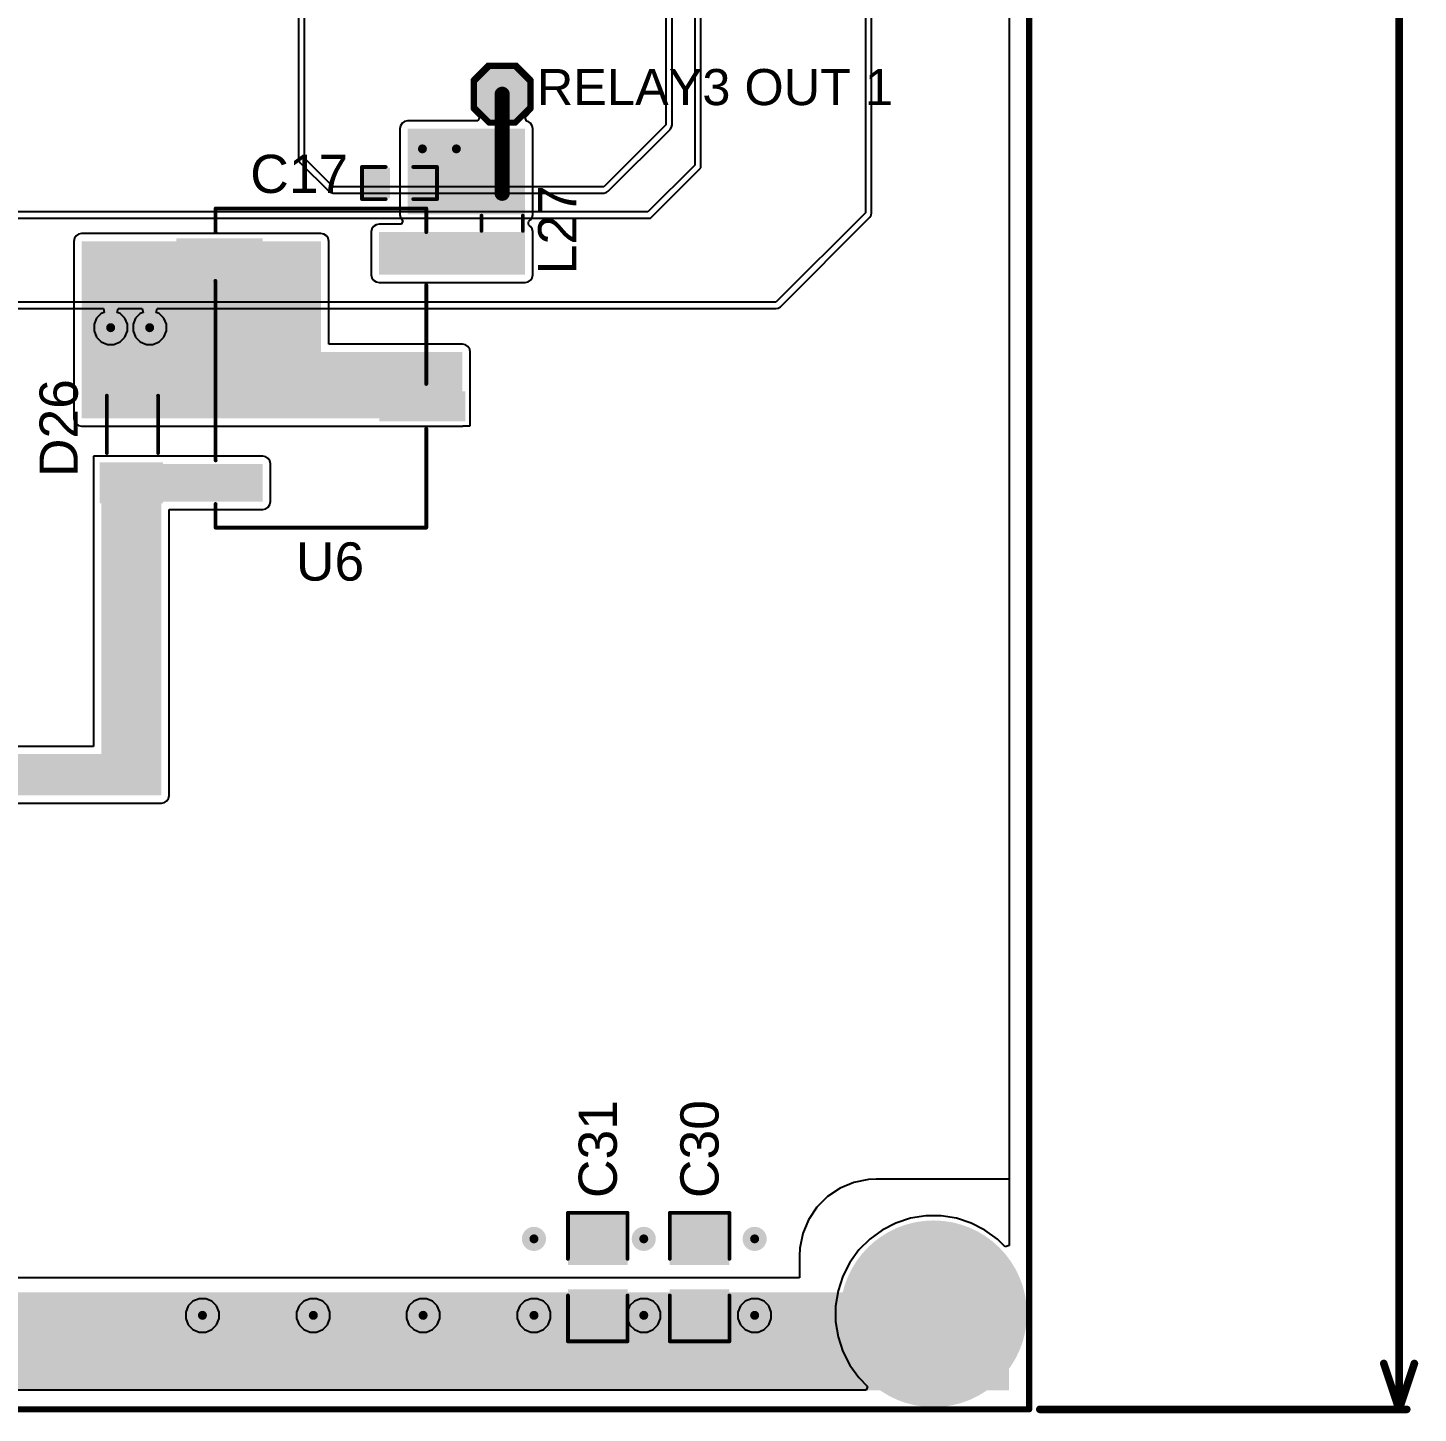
# Model space of a CAD drawing. Header units: millimetres. Extents: x 0 to 6.84, y 0 to 5.18.
# Drawn here: x 4.99 to 6.808, y -0.005 to 1.807 of the extents above; entities that cross this region are included whole.
import ezdxf

# ---------------------------------------------------------------- set-up
doc = ezdxf.new("R2010")
doc.units = ezdxf.units.MM
doc.header["$MEASUREMENT"] = 0
for name, color, linetype in [('BottomLayer', 5, 'Continuous'), ('BottomSolder', 6, 'Continuous'), ('Mechanical2', 216, 'Continuous'), ('MultiLayer', 9, 'Continuous'), ('PadHoleLayer', 156, 'Continuous'), ('TopLayer', 1, 'Continuous'), ('TopOverlay', 2, 'Continuous'), ('TopPaste', 8, 'Continuous'), ('TopSolder', 216, 'Continuous'), ('ViaHoleLayer', 16, 'Continuous')]:
    doc.layers.add(name, color=color, linetype=linetype)
doc.styles.add('Arial', font='', dxfattribs={"height": 0.2})
doc.styles.get('Arial').set_extended_font_data('Arial')

# ---------------------------------------------------------------- blocks, each defined once
blk = doc.blocks.new('G6L_1FDC12_7')
at = {"layer": 'TopLayer'}
for points in [[(0.0803, 0.1343), (0.0803, 0.1657), (0.185, 0.1657), (0.185, 0.1343)], [(-0.185, 0.0343), (-0.185, 0.0657), (-0.0803, 0.0657), (-0.0803, 0.0343)], [(-0.185, -0.1657), (-0.185, -0.1343), (-0.0803, -0.1343), (-0.0803, -0.1657)], [(0.0803, -0.1657), (0.0803, -0.1343), (0.185, -0.1343), (0.185, -0.1657)]]:
    blk.add_hatch(color=1, dxfattribs=at).paths.add_polyline_path(points)
at = {"layer": 'TopPaste'}
for points in [[(0.0803, 0.1343), (0.0803, 0.1657), (0.185, 0.1657), (0.185, 0.1343)], [(-0.185, 0.0343), (-0.185, 0.0657), (-0.0803, 0.0657), (-0.0803, 0.0343)], [(-0.185, -0.1657), (-0.185, -0.1343), (-0.0803, -0.1343), (-0.0803, -0.1657)], [(0.0803, -0.1657), (0.0803, -0.1343), (0.185, -0.1343), (0.185, -0.1657)]]:
    blk.add_hatch(color=8, dxfattribs=at).paths.add_polyline_path(points)
at = {"layer": 'TopSolder'}
for points in [[(0.0763, 0.1303), (0.0763, 0.1697), (0.189, 0.1697), (0.189, 0.1303)], [(-0.189, 0.0303), (-0.189, 0.0697), (-0.0763, 0.0697), (-0.0763, 0.0303)], [(-0.189, -0.1697), (-0.189, -0.1303), (-0.0763, -0.1303), (-0.0763, -0.1697)], [(0.0763, -0.1697), (0.0763, -0.1303), (0.189, -0.1303), (0.189, -0.1697)]]:
    blk.add_hatch(color=216, dxfattribs=at).paths.add_polyline_path(points)
at = {"layer": 'TopOverlay', "const_width": 0.005}
for points in [[(-0.1378, 0.2087), (-0.1378, 0.0792)], [(0.1378, 0.2087), (-0.1378, 0.2087)], [(0.1378, 0.2087), (0.1378, 0.1778)], [(0.138, -0.114), (0.1378, 0.1208)], [(-0.1378, 0.0208), (-0.1378, -0.1087)], [(-0.1378, -0.1778), (-0.1378, -0.2087)], [(0.1378, -0.1778), (0.1378, -0.2087)], [(0.1378, -0.2087), (-0.1378, -0.2087)]]:
    blk.add_lwpolyline(points, dxfattribs=at)
at = {"layer": 'TopOverlay', "const_width": 0.0025}
for points in [[(-0.139, 0.2087, 1), (-0.1365, 0.2087, 1)], [(-0.139, 0.2087, 1), (-0.1365, 0.2087, 1)], [(0.1365, 0.2087, 1), (0.139, 0.2087, 1)], [(0.1365, 0.2087, 1), (0.139, 0.2087, 1)], [(0.1365, 0.1778, 1), (0.139, 0.1778, 1)], [(0.1365, 0.1208, 1), (0.139, 0.1208, 1)], [(-0.139, 0.0792, 1), (-0.1365, 0.0792, 1)], [(-0.139, 0.0208, 1), (-0.1365, 0.0208, 1)], [(-0.139, -0.1087, 1), (-0.1365, -0.1087, 1)], [(0.1368, -0.114, 1), (0.1393, -0.114, 1)], [(-0.139, -0.1778, 1), (-0.1365, -0.1778, 1)], [(0.1365, -0.1778, 1), (0.139, -0.1778, 1)], [(-0.139, -0.2087, 1), (-0.1365, -0.2087, 1)], [(-0.139, -0.2087, 1), (-0.1365, -0.2087, 1)], [(0.1365, -0.2087, 1), (0.139, -0.2087, 1)], [(0.1365, -0.2087, 1), (0.139, -0.2087, 1)]]:
    blk.add_lwpolyline(points, format="xyb", close=True, dxfattribs=at)
blk = doc.blocks.new('T__________26')
at = {"layer": 'TopLayer'}
blk.add_hatch(color=1, dxfattribs=at).paths.add_polyline_path([(0.015, 0.03), (-0.015, 0.03), (-0.03, 0.015), (-0.03, -0.015), (-0.015, -0.03), (0.015, -0.03), (0.03, -0.015), (0.03, 0.015)])
at = {"layer": 'TopPaste'}
blk.add_hatch(color=8, dxfattribs=at).paths.add_polyline_path([(0.015, 0.03), (-0.015, 0.03), (-0.03, 0.015), (-0.03, -0.015), (-0.015, -0.03), (0.015, -0.03), (0.03, -0.015), (0.03, 0.015)])
at = {"layer": 'TopSolder'}
blk.add_hatch(color=216, dxfattribs=at).paths.add_polyline_path([(0.017, 0.034), (-0.017, 0.034), (-0.034, 0.017), (-0.034, -0.017), (-0.017, -0.034), (0.017, -0.034), (0.034, -0.017), (0.034, 0.017)])
at = {"layer": 'TopOverlay', "const_width": 0.00787}
for points in [[(-0.037, 0.017), (-0.017, 0.037)], [(-0.017, 0.037), (0.017, 0.037)], [(0.017, 0.037), (0.037, 0.017)], [(-0.037, -0.017), (-0.037, 0.017)], [(0.037, -0.017), (0.037, 0.017)], [(-0.037, -0.017), (-0.017, -0.037)], [(0.017, -0.037), (0.037, -0.017)], [(-0.017, -0.037), (0.017, -0.037)]]:
    blk.add_lwpolyline(points, dxfattribs=at)
at = {"layer": 'TopOverlay', "const_width": 0.00394}
for points in [[(-0.019, 0.037, 1), (-0.015, 0.037, 1)], [(-0.019, 0.037, 1), (-0.015, 0.037, 1)], [(0.015, 0.037, 1), (0.019, 0.037, 1)], [(0.015, 0.037, 1), (0.019, 0.037, 1)], [(-0.039, 0.017, 1), (-0.035, 0.017, 1)], [(-0.039, 0.017, 1), (-0.035, 0.017, 1)], [(0.035, 0.017, 1), (0.039, 0.017, 1)], [(0.035, 0.017, 1), (0.039, 0.017, 1)], [(-0.039, -0.017, 1), (-0.035, -0.017, 1)], [(-0.039, -0.017, 1), (-0.035, -0.017, 1)], [(0.035, -0.017, 1), (0.039, -0.017, 1)], [(0.035, -0.017, 1), (0.039, -0.017, 1)], [(-0.019, -0.037, 1), (-0.015, -0.037, 1)], [(-0.019, -0.037, 1), (-0.015, -0.037, 1)], [(0.015, -0.037, 1), (0.019, -0.037, 1)], [(0.015, -0.037, 1), (0.019, -0.037, 1)]]:
    blk.add_lwpolyline(points, format="xyb", close=True, dxfattribs=at)
blk = doc.blocks.new('I___0805_57')
at = {"layer": 'TopLayer'}
for points in [[(-0.063, 0.026), (-0.0157, 0.026), (-0.0157, -0.026), (-0.063, -0.026)], [(0.0157, 0.026), (0.063, 0.026), (0.063, -0.026), (0.0157, -0.026)]]:
    blk.add_hatch(color=1, dxfattribs=at).paths.add_polyline_path(points)
at = {"layer": 'TopPaste'}
for points in [[(-0.063, 0.026), (-0.0157, 0.026), (-0.0157, -0.026), (-0.063, -0.026)], [(0.0157, 0.026), (0.063, 0.026), (0.063, -0.026), (0.0157, -0.026)]]:
    blk.add_hatch(color=8, dxfattribs=at).paths.add_polyline_path(points)
at = {"layer": 'TopSolder'}
for points in [[(-0.067, 0.03), (-0.0117, 0.03), (-0.0117, -0.03), (-0.067, -0.03)], [(0.0117, 0.03), (0.067, 0.03), (0.067, -0.03), (0.0117, -0.03)]]:
    blk.add_hatch(color=216, dxfattribs=at).paths.add_polyline_path(points)
at = {"layer": 'TopOverlay', "const_width": 0.005}
for points in [[(-0.01, 0.027), (0.01, 0.027)], [(-0.01, -0.027), (0.01, -0.027)]]:
    blk.add_lwpolyline(points, dxfattribs=at)
at = {"layer": 'TopOverlay', "const_width": 0.0025}
for points in [[(-0.0112, 0.027, 1), (-0.0088, 0.027, 1)], [(0.0088, 0.027, 1), (0.0112, 0.027, 1)], [(-0.0112, -0.027, 1), (-0.0088, -0.027, 1)], [(0.0088, -0.027, 1), (0.0112, -0.027, 1)]]:
    blk.add_lwpolyline(points, format="xyb", close=True, dxfattribs=at)
blk = doc.blocks.new('SOD_80_M___MELF_70')
at = {"layer": 'TopLayer'}
for points in [[(-0.0492, -0.0394), (-0.0984, -0.0394), (-0.0984, 0.0394), (-0.0492, 0.0394)], [(0.0984, -0.0394), (0.0492, -0.0394), (0.0492, 0.0394), (0.0984, 0.0394)]]:
    blk.add_hatch(color=1, dxfattribs=at).paths.add_polyline_path(points)
at = {"layer": 'TopOverlay'}
for points in [[(-0.1, 0.0411), (-0.048, 0.0411), (-0.048, 0.0541), (-0.1, 0.0541)], [(-0.047, -0.0279), (-0.028, -0.0279), (-0.028, 0.0311), (-0.047, 0.0311)], [(-0.1, -0.0539), (-0.048, -0.0539), (-0.048, -0.0409), (-0.1, -0.0409)]]:
    blk.add_hatch(color=2, dxfattribs=at).paths.add_polyline_path(points)
at = {"layer": 'TopPaste'}
for points in [[(-0.0492, -0.0394), (-0.0984, -0.0394), (-0.0984, 0.0394), (-0.0492, 0.0394)], [(0.0984, -0.0394), (0.0492, -0.0394), (0.0492, 0.0394), (0.0984, 0.0394)]]:
    blk.add_hatch(color=8, dxfattribs=at).paths.add_polyline_path(points)
at = {"layer": 'TopSolder'}
for points in [[(-0.047, -0.0415), (-0.1006, -0.0415), (-0.1006, 0.0415), (-0.047, 0.0415)], [(0.1006, -0.0415), (0.047, -0.0415), (0.047, 0.0415), (0.1006, 0.0415)]]:
    blk.add_hatch(color=216, dxfattribs=at).paths.add_polyline_path(points)
at = {"layer": 'TopOverlay', "const_width": 0.005}
for points in [[(0.035, 0.035), (-0.04, 0.035)], [(0.035, -0.032), (-0.04, -0.032)]]:
    blk.add_lwpolyline(points, dxfattribs=at)
at = {"layer": 'TopOverlay', "const_width": 0.0025}
for points in [[(-0.0413, 0.035, 1), (-0.0387, 0.035, 1)], [(0.0338, 0.035, 1), (0.0362, 0.035, 1)], [(-0.0413, -0.032, 1), (-0.0387, -0.032, 1)], [(0.0338, -0.032, 1), (0.0362, -0.032, 1)]]:
    blk.add_lwpolyline(points, format="xyb", close=True, dxfattribs=at)
blk = doc.blocks.new('C___1206_82')
at = {"layer": 'TopLayer'}
for points in [[(-0.08, 0.035), (-0.02, 0.035), (-0.02, -0.035), (-0.08, -0.035)], [(0.02, 0.035), (0.08, 0.035), (0.08, -0.035), (0.02, -0.035)]]:
    blk.add_hatch(color=1, dxfattribs=at).paths.add_polyline_path(points)
at = {"layer": 'TopPaste'}
for points in [[(-0.08, 0.035), (-0.02, 0.035), (-0.02, -0.035), (-0.08, -0.035)], [(0.02, 0.035), (0.08, 0.035), (0.08, -0.035), (0.02, -0.035)]]:
    blk.add_hatch(color=8, dxfattribs=at).paths.add_polyline_path(points)
at = {"layer": 'TopSolder'}
for points in [[(-0.084, 0.039), (-0.016, 0.039), (-0.016, -0.039), (-0.084, -0.039)], [(0.016, 0.039), (0.084, 0.039), (0.084, -0.039), (0.016, -0.039)]]:
    blk.add_hatch(color=216, dxfattribs=at).paths.add_polyline_path(points)
at = {"layer": 'TopOverlay', "const_width": 0.005}
for points in [[(-0.084, 0.039), (-0.084, -0.039)], [(-0.084, 0.039), (-0.024, 0.039)], [(0.024, 0.039), (0.084, 0.039)], [(0.084, 0.039), (0.084, -0.039)], [(-0.084, -0.039), (-0.024, -0.039)], [(0.024, -0.039), (0.084, -0.039)]]:
    blk.add_lwpolyline(points, dxfattribs=at)
at = {"layer": 'TopOverlay', "const_width": 0.0025}
for points in [[(-0.08525, 0.039, 1), (-0.08275, 0.039, 1)], [(-0.08525, 0.039, 1), (-0.08275, 0.039, 1)], [(-0.02525, 0.039, 1), (-0.02275, 0.039, 1)], [(0.02275, 0.039, 1), (0.02525, 0.039, 1)], [(0.08275, 0.039, 1), (0.08525, 0.039, 1)], [(0.08275, 0.039, 1), (0.08525, 0.039, 1)], [(-0.08525, -0.039, 1), (-0.08275, -0.039, 1)], [(-0.08525, -0.039, 1), (-0.08275, -0.039, 1)], [(-0.02525, -0.039, 1), (-0.02275, -0.039, 1)], [(0.02275, -0.039, 1), (0.02525, -0.039, 1)], [(0.08275, -0.039, 1), (0.08525, -0.039, 1)], [(0.08275, -0.039, 1), (0.08525, -0.039, 1)]]:
    blk.add_lwpolyline(points, format="xyb", close=True, dxfattribs=at)
blk = doc.blocks.new('C___1206_83')
at = {"layer": 'TopLayer'}
for points in [[(-0.08, 0.035), (-0.02, 0.035), (-0.02, -0.035), (-0.08, -0.035)], [(0.02, 0.035), (0.08, 0.035), (0.08, -0.035), (0.02, -0.035)]]:
    blk.add_hatch(color=1, dxfattribs=at).paths.add_polyline_path(points)
at = {"layer": 'TopPaste'}
for points in [[(-0.08, 0.035), (-0.02, 0.035), (-0.02, -0.035), (-0.08, -0.035)], [(0.02, 0.035), (0.08, 0.035), (0.08, -0.035), (0.02, -0.035)]]:
    blk.add_hatch(color=8, dxfattribs=at).paths.add_polyline_path(points)
at = {"layer": 'TopSolder'}
for points in [[(-0.084, 0.039), (-0.016, 0.039), (-0.016, -0.039), (-0.084, -0.039)], [(0.016, 0.039), (0.084, 0.039), (0.084, -0.039), (0.016, -0.039)]]:
    blk.add_hatch(color=216, dxfattribs=at).paths.add_polyline_path(points)
at = {"layer": 'TopOverlay', "const_width": 0.005}
for points in [[(-0.084, 0.039), (-0.084, -0.039)], [(-0.084, 0.039), (-0.024, 0.039)], [(0.024, 0.039), (0.084, 0.039)], [(0.084, 0.039), (0.084, -0.039)], [(-0.084, -0.039), (-0.024, -0.039)], [(0.024, -0.039), (0.084, -0.039)]]:
    blk.add_lwpolyline(points, dxfattribs=at)
at = {"layer": 'TopOverlay', "const_width": 0.0025}
for points in [[(-0.08525, 0.039, 1), (-0.08275, 0.039, 1)], [(-0.08525, 0.039, 1), (-0.08275, 0.039, 1)], [(-0.02525, 0.039, 1), (-0.02275, 0.039, 1)], [(0.02275, 0.039, 1), (0.02525, 0.039, 1)], [(0.08275, 0.039, 1), (0.08525, 0.039, 1)], [(0.08275, 0.039, 1), (0.08525, 0.039, 1)], [(-0.08525, -0.039, 1), (-0.08275, -0.039, 1)], [(-0.08525, -0.039, 1), (-0.08275, -0.039, 1)], [(-0.02525, -0.039, 1), (-0.02275, -0.039, 1)], [(0.02275, -0.039, 1), (0.02525, -0.039, 1)], [(0.08275, -0.039, 1), (0.08525, -0.039, 1)], [(0.08275, -0.039, 1), (0.08525, -0.039, 1)]]:
    blk.add_lwpolyline(points, format="xyb", close=True, dxfattribs=at)
blk = doc.blocks.new('C___0603_94')
at = {"layer": 'TopLayer'}
for points in [[(-0.015, 0.0175), (-0.015, -0.0175), (-0.045, -0.0175), (-0.045, 0.0175)], [(0.045, 0.0175), (0.045, -0.0175), (0.015, -0.0175), (0.015, 0.0175)]]:
    blk.add_hatch(color=1, dxfattribs=at).paths.add_polyline_path(points)
at = {"layer": 'TopPaste'}
for points in [[(-0.015, 0.0175), (-0.015, -0.0175), (-0.045, -0.0175), (-0.045, 0.0175)], [(0.045, 0.0175), (0.045, -0.0175), (0.015, -0.0175), (0.015, 0.0175)]]:
    blk.add_hatch(color=8, dxfattribs=at).paths.add_polyline_path(points)
at = {"layer": 'TopSolder'}
for points in [[(-0.0126, 0.0199), (-0.0126, -0.0199), (-0.0474, -0.0199), (-0.0474, 0.0199)], [(0.0474, 0.0199), (0.0474, -0.0199), (0.0126, -0.0199), (0.0126, 0.0199)]]:
    blk.add_hatch(color=216, dxfattribs=at).paths.add_polyline_path(points)
at = {"layer": 'TopOverlay', "const_width": 0.005}
for points in [[(-0.049, 0.021), (-0.049, -0.021)], [(-0.018, 0.021), (-0.049, 0.021)], [(0.049, 0.021), (0.018, 0.021)], [(0.049, 0.021), (0.049, -0.021)], [(-0.018, -0.021), (-0.049, -0.021)], [(0.049, -0.021), (0.018, -0.021)]]:
    blk.add_lwpolyline(points, dxfattribs=at)
at = {"layer": 'TopOverlay', "const_width": 0.0025}
for points in [[(-0.0503, 0.021, 1), (-0.0478, 0.021, 1)], [(-0.0503, 0.021, 1), (-0.0478, 0.021, 1)], [(-0.0192, 0.021, 1), (-0.0168, 0.021, 1)], [(0.0168, 0.021, 1), (0.0192, 0.021, 1)], [(0.0478, 0.021, 1), (0.0503, 0.021, 1)], [(0.0478, 0.021, 1), (0.0503, 0.021, 1)], [(-0.0503, -0.021, 1), (-0.0478, -0.021, 1)], [(-0.0503, -0.021, 1), (-0.0478, -0.021, 1)], [(-0.0192, -0.021, 1), (-0.0168, -0.021, 1)], [(0.0168, -0.021, 1), (0.0192, -0.021, 1)], [(0.0478, -0.021, 1), (0.0503, -0.021, 1)], [(0.0478, -0.021, 1), (0.0503, -0.021, 1)]]:
    blk.add_lwpolyline(points, format="xyb", close=True, dxfattribs=at)

msp = doc.modelspace()

# ---------------------------------------------------------------- hatches: boundary and pattern name
at = {"layer": 'BottomLayer'}
h = msp.add_hatch(color=5, dxfattribs=at)
edge = h.paths.add_edge_path()
edge.add_arc((5.5057, 1.6487), 0.0118, 0, 360)
h = msp.add_hatch(color=5, dxfattribs=at)
edge = h.paths.add_edge_path()
edge.add_arc((5.5501, 1.6487), 0.0118, 0, 360)
h = msp.add_hatch(color=5, dxfattribs=at)
edge = h.paths.add_edge_path()
edge.add_arc((5.098, 1.4148), 0.0118, 0, 360)
h = msp.add_hatch(color=5, dxfattribs=at)
edge = h.paths.add_edge_path()
edge.add_arc((5.149, 1.4148), 0.0118, 0, 360)
h = msp.add_hatch(color=5, dxfattribs=at)
edge = h.paths.add_edge_path()
edge.add_arc((6.1742, 0.125), 0.1181, 0, 360)
h = msp.add_hatch(color=5, dxfattribs=at)
edge = h.paths.add_edge_path()
edge.add_arc((5.6516, 0.223), 0.0118, 0, 360)
h = msp.add_hatch(color=5, dxfattribs=at)
edge = h.paths.add_edge_path()
edge.add_arc((5.7952, 0.223), 0.0118, 0, 360)
h = msp.add_hatch(color=5, dxfattribs=at)
edge = h.paths.add_edge_path()
edge.add_arc((5.9402, 0.223), 0.0118, 0, 360)
h = msp.add_hatch(color=5, dxfattribs=at)
edge = h.paths.add_edge_path()
edge.add_arc((5.218, 0.123), 0.0118, 0, 360)
h = msp.add_hatch(color=5, dxfattribs=at)
edge = h.paths.add_edge_path()
edge.add_arc((5.363, 0.123), 0.0118, 0, 360)
h = msp.add_hatch(color=5, dxfattribs=at)
edge = h.paths.add_edge_path()
edge.add_arc((5.5066, 0.123), 0.0118, 0, 360)
h = msp.add_hatch(color=5, dxfattribs=at)
edge = h.paths.add_edge_path()
edge.add_arc((5.6516, 0.123), 0.0118, 0, 360)
h = msp.add_hatch(color=5, dxfattribs=at)
edge = h.paths.add_edge_path()
edge.add_arc((5.7952, 0.123), 0.0118, 0, 360)
h = msp.add_hatch(color=5, dxfattribs=at)
edge = h.paths.add_edge_path()
edge.add_arc((5.9402, 0.123), 0.0118, 0, 360)
at = {"layer": 'BottomSolder'}
h = msp.add_hatch(color=6, dxfattribs=at)
edge = h.paths.add_edge_path()
edge.add_arc((5.5057, 1.6487), 0.0158, 0, 360)
h = msp.add_hatch(color=6, dxfattribs=at)
edge = h.paths.add_edge_path()
edge.add_arc((5.5501, 1.6487), 0.0158, 0, 360)
h = msp.add_hatch(color=6, dxfattribs=at)
edge = h.paths.add_edge_path()
edge.add_arc((5.098, 1.4148), 0.0158, 0, 360)
h = msp.add_hatch(color=6, dxfattribs=at)
edge = h.paths.add_edge_path()
edge.add_arc((5.149, 1.4148), 0.0158, 0, 360)
h = msp.add_hatch(color=6, dxfattribs=at)
edge = h.paths.add_edge_path()
edge.add_arc((5.6516, 0.223), 0.0158, 0, 360)
h = msp.add_hatch(color=6, dxfattribs=at)
edge = h.paths.add_edge_path()
edge.add_arc((5.7952, 0.223), 0.0158, 0, 360)
h = msp.add_hatch(color=6, dxfattribs=at)
edge = h.paths.add_edge_path()
edge.add_arc((5.9402, 0.223), 0.0158, 0, 360)
h = msp.add_hatch(color=6, dxfattribs=at)
edge = h.paths.add_edge_path()
edge.add_arc((6.1742, 0.125), 0.1221, 0, 360)
h = msp.add_hatch(color=6, dxfattribs=at)
edge = h.paths.add_edge_path()
edge.add_arc((5.218, 0.123), 0.0158, 0, 360)
h = msp.add_hatch(color=6, dxfattribs=at)
edge = h.paths.add_edge_path()
edge.add_arc((5.363, 0.123), 0.0158, 0, 360)
h = msp.add_hatch(color=6, dxfattribs=at)
edge = h.paths.add_edge_path()
edge.add_arc((5.5066, 0.123), 0.0158, 0, 360)
h = msp.add_hatch(color=6, dxfattribs=at)
edge = h.paths.add_edge_path()
edge.add_arc((5.6516, 0.123), 0.0158, 0, 360)
h = msp.add_hatch(color=6, dxfattribs=at)
edge = h.paths.add_edge_path()
edge.add_arc((5.7952, 0.123), 0.0158, 0, 360)
h = msp.add_hatch(color=6, dxfattribs=at)
edge = h.paths.add_edge_path()
edge.add_arc((5.9402, 0.123), 0.0158, 0, 360)
at = {"layer": 'MultiLayer'}
h = msp.add_hatch(color=9, dxfattribs=at)
edge = h.paths.add_edge_path()
edge.add_arc((6.1742, 0.125), 0.1181, 0, 360)
at = {"layer": 'PadHoleLayer'}
h = msp.add_hatch(color=156, dxfattribs=at)
edge = h.paths.add_edge_path()
edge.add_arc((6.1742, 0.125), 0.0787, 0, 360)
at = {"layer": 'TopLayer'}
for points in [[(5.4863, 1.563), (5.64, 1.563), (5.64, 1.675), (5.4863, 1.675)], [(5.06, 1.3324), (5.373, 1.3324), (5.373, 1.5277), (5.06, 1.5277)], [(5.1864, 1.5277), (5.06, 1.5277), (5.06, 1.3324), (5.1864, 1.3324)], [(5.2927, 1.2963), (5.373, 1.2963), (5.373, 1.5277), (5.2927, 1.5277)], [(5.449, 1.484), (5.64, 1.484), (5.64, 1.54), (5.449, 1.54)], [(5.06, 1.2963), (5.558, 1.2963), (5.558, 1.383), (5.06, 1.383)], [(5.0856, 1.1874), (5.2969, 1.1874), (5.2969, 1.2366), (5.0856, 1.2366)], [(5.0856, 0.803), (5.1644, 0.803), (5.1644, 1.2366), (5.0856, 1.2366)], [(1.906, 0.803), (5.1644, 0.803), (5.1644, 0.857), (1.906, 0.857)], [(0.037, 0.025), (6.273, 0.025), (6.273, 0.153), (0.037, 0.153)]]:
    msp.add_hatch(color=1, dxfattribs=at).paths.add_polyline_path(points)
h = msp.add_hatch(color=1, dxfattribs=at)
edge = h.paths.add_edge_path()
edge.add_arc((5.5057, 1.6487), 0.0118, 0, 360)
h = msp.add_hatch(color=1, dxfattribs=at)
edge = h.paths.add_edge_path()
edge.add_arc((5.5501, 1.6487), 0.0118, 0, 360)
h = msp.add_hatch(color=1, dxfattribs=at)
edge = h.paths.add_edge_path()
edge.add_arc((5.098, 1.4148), 0.0118, 0, 360)
h = msp.add_hatch(color=1, dxfattribs=at)
edge = h.paths.add_edge_path()
edge.add_arc((5.149, 1.4148), 0.0118, 0, 360)
h = msp.add_hatch(color=1, dxfattribs=at)
edge = h.paths.add_edge_path()
edge.add_arc((6.1742, 0.125), 0.1181, 0, 360)
h = msp.add_hatch(color=1, dxfattribs=at)
edge = h.paths.add_edge_path()
edge.add_arc((5.6516, 0.223), 0.0118, 0, 360)
h = msp.add_hatch(color=1, dxfattribs=at)
edge = h.paths.add_edge_path()
edge.add_arc((5.7952, 0.223), 0.0118, 0, 360)
h = msp.add_hatch(color=1, dxfattribs=at)
edge = h.paths.add_edge_path()
edge.add_arc((5.9402, 0.223), 0.0118, 0, 360)
h = msp.add_hatch(color=1, dxfattribs=at)
edge = h.paths.add_edge_path()
edge.add_arc((5.218, 0.123), 0.0118, 0, 360)
h = msp.add_hatch(color=1, dxfattribs=at)
edge = h.paths.add_edge_path()
edge.add_arc((5.363, 0.123), 0.0118, 0, 360)
h = msp.add_hatch(color=1, dxfattribs=at)
edge = h.paths.add_edge_path()
edge.add_arc((5.5066, 0.123), 0.0118, 0, 360)
h = msp.add_hatch(color=1, dxfattribs=at)
edge = h.paths.add_edge_path()
edge.add_arc((5.6516, 0.123), 0.0118, 0, 360)
h = msp.add_hatch(color=1, dxfattribs=at)
edge = h.paths.add_edge_path()
edge.add_arc((5.7952, 0.123), 0.0118, 0, 360)
h = msp.add_hatch(color=1, dxfattribs=at)
edge = h.paths.add_edge_path()
edge.add_arc((5.9402, 0.123), 0.0118, 0, 360)
at = {"layer": 'TopSolder'}
h = msp.add_hatch(color=216, dxfattribs=at)
edge = h.paths.add_edge_path()
edge.add_arc((5.5057, 1.6487), 0.0158, 0, 360)
h = msp.add_hatch(color=216, dxfattribs=at)
edge = h.paths.add_edge_path()
edge.add_arc((5.5501, 1.6487), 0.0158, 0, 360)
h = msp.add_hatch(color=216, dxfattribs=at)
edge = h.paths.add_edge_path()
edge.add_arc((5.098, 1.4148), 0.0158, 0, 360)
h = msp.add_hatch(color=216, dxfattribs=at)
edge = h.paths.add_edge_path()
edge.add_arc((5.149, 1.4148), 0.0158, 0, 360)
h = msp.add_hatch(color=216, dxfattribs=at)
edge = h.paths.add_edge_path()
edge.add_arc((5.6516, 0.223), 0.0158, 0, 360)
h = msp.add_hatch(color=216, dxfattribs=at)
edge = h.paths.add_edge_path()
edge.add_arc((5.7952, 0.223), 0.0158, 0, 360)
h = msp.add_hatch(color=216, dxfattribs=at)
edge = h.paths.add_edge_path()
edge.add_arc((5.9402, 0.223), 0.0158, 0, 360)
h = msp.add_hatch(color=216, dxfattribs=at)
edge = h.paths.add_edge_path()
edge.add_arc((6.1742, 0.125), 0.1221, 0, 360)
h = msp.add_hatch(color=216, dxfattribs=at)
edge = h.paths.add_edge_path()
edge.add_arc((5.218, 0.123), 0.0158, 0, 360)
h = msp.add_hatch(color=216, dxfattribs=at)
edge = h.paths.add_edge_path()
edge.add_arc((5.363, 0.123), 0.0158, 0, 360)
h = msp.add_hatch(color=216, dxfattribs=at)
edge = h.paths.add_edge_path()
edge.add_arc((5.5066, 0.123), 0.0158, 0, 360)
h = msp.add_hatch(color=216, dxfattribs=at)
edge = h.paths.add_edge_path()
edge.add_arc((5.6516, 0.123), 0.0158, 0, 360)
h = msp.add_hatch(color=216, dxfattribs=at)
edge = h.paths.add_edge_path()
edge.add_arc((5.7952, 0.123), 0.0158, 0, 360)
h = msp.add_hatch(color=216, dxfattribs=at)
edge = h.paths.add_edge_path()
edge.add_arc((5.9402, 0.123), 0.0158, 0, 360)
at = {"layer": 'ViaHoleLayer'}
h = msp.add_hatch(color=16, dxfattribs=at)
edge = h.paths.add_edge_path()
edge.add_arc((5.5057, 1.6487), 0.00591, 0, 360)
h = msp.add_hatch(color=16, dxfattribs=at)
edge = h.paths.add_edge_path()
edge.add_arc((5.5501, 1.6487), 0.00591, 0, 360)
h = msp.add_hatch(color=16, dxfattribs=at)
edge = h.paths.add_edge_path()
edge.add_arc((5.098, 1.4148), 0.00591, 0, 360)
h = msp.add_hatch(color=16, dxfattribs=at)
edge = h.paths.add_edge_path()
edge.add_arc((5.149, 1.4148), 0.00591, 0, 360)
h = msp.add_hatch(color=16, dxfattribs=at)
edge = h.paths.add_edge_path()
edge.add_arc((5.6516, 0.223), 0.00591, 0, 360)
h = msp.add_hatch(color=16, dxfattribs=at)
edge = h.paths.add_edge_path()
edge.add_arc((5.7952, 0.223), 0.00591, 0, 360)
h = msp.add_hatch(color=16, dxfattribs=at)
edge = h.paths.add_edge_path()
edge.add_arc((5.9402, 0.223), 0.00591, 0, 360)
h = msp.add_hatch(color=16, dxfattribs=at)
edge = h.paths.add_edge_path()
edge.add_arc((5.218, 0.123), 0.00591, 0, 360)
h = msp.add_hatch(color=16, dxfattribs=at)
edge = h.paths.add_edge_path()
edge.add_arc((5.363, 0.123), 0.00591, 0, 360)
h = msp.add_hatch(color=16, dxfattribs=at)
edge = h.paths.add_edge_path()
edge.add_arc((5.5066, 0.123), 0.00591, 0, 360)
h = msp.add_hatch(color=16, dxfattribs=at)
edge = h.paths.add_edge_path()
edge.add_arc((5.6516, 0.123), 0.00591, 0, 360)
h = msp.add_hatch(color=16, dxfattribs=at)
edge = h.paths.add_edge_path()
edge.add_arc((5.7952, 0.123), 0.00591, 0, 360)
h = msp.add_hatch(color=16, dxfattribs=at)
edge = h.paths.add_edge_path()
edge.add_arc((5.9402, 0.123), 0.00591, 0, 360)

# ---------------------------------------------------------------- linework, layer by layer
at = {"layer": 'BottomLayer'}
for p, q in [((6.273, 4.447), (6.273, 0.2145)), ((6.085, 4.347), (6.085, 1.565)), ((6.0932, 1.565), (6.0932, 4.347)), ((5.3435, 4.171), (5.3435, 1.6364)), ((5.3516, 1.6364), (5.3516, 4.1744)), ((5.8618, 4.1356), (5.8618, 1.6274)), ((5.87, 1.624), (5.87, 4.139)), ((5.824, 4.1055), (5.824, 1.68)), ((5.8322, 1.68), (5.8322, 4.1055)), ((5.824, 1.68), (5.743, 1.599)), ((5.7488, 1.5932), (5.8298, 1.6742)), ((5.8298, 1.6742), (5.8315, 1.6769)), ((5.8315, 1.6769), (5.8322, 1.68)), ((5.8322, 1.68), (5.8322, 1.68)), ((5.3435, 1.6364), (5.3441, 1.6332)), ((5.3441, 1.6332), (5.3459, 1.6306)), ((5.3459, 1.6306), (5.3459, 1.6306)), ((5.3459, 1.6306), (5.3832, 1.5932)), ((5.389, 1.599), (5.3516, 1.6364)), ((5.8618, 1.6274), (5.8006, 1.5662)), ((5.804, 1.558), (5.87, 1.624)), ((5.3832, 1.5932), (5.3859, 1.5915)), ((5.3859, 1.5915), (5.389, 1.5908)), ((5.743, 1.599), (5.389, 1.599)), ((5.389, 1.5908), (5.389, 1.5908)), ((5.389, 1.5908), (5.743, 1.5908)), ((5.743, 1.5908), (5.7461, 1.5915)), ((5.743, 1.5908), (5.743, 1.5908)), ((5.7461, 1.5915), (5.7488, 1.5932)), ((5.646, 1.5662), (3.3784, 1.5662)), ((5.8006, 1.5662), (5.646, 1.5662)), ((6.085, 1.565), (5.968, 1.448)), ((6.0925, 1.5619), (6.0932, 1.565)), ((6.0932, 1.565), (6.0932, 1.565)), ((3.375, 1.558), (5.646, 1.558)), ((5.646, 1.558), (5.804, 1.558)), ((5.9738, 1.4422), (6.0908, 1.5592)), ((6.0908, 1.5592), (6.0925, 1.5619)), ((5.772, 1.448), (3.204, 1.448)), ((4.4641, 1.4398), (5.0884, 1.4398)), ((5.0884, 1.4398), (5.0893, 1.4348)), ((5.1067, 1.4348), (5.1076, 1.4398)), ((5.1076, 1.4398), (5.1394, 1.4398)), ((5.1394, 1.4398), (5.1403, 1.4348)), ((5.1577, 1.4348), (5.1586, 1.4398)), ((5.1586, 1.4398), (5.772, 1.4398)), ((5.968, 1.448), (5.772, 1.448)), ((5.772, 1.4398), (5.968, 1.4398)), ((5.968, 1.4398), (5.9711, 1.4405)), ((5.968, 1.4398), (5.968, 1.4398)), ((5.9711, 1.4405), (5.9738, 1.4422)), ((5.9738, 1.4422), (5.9738, 1.4422)), ((5.0795, 1.4272), (5.0762, 1.4192)), ((5.0762, 1.4192), (5.0762, 1.4105)), ((5.0856, 1.4333), (5.0795, 1.4272)), ((5.0893, 1.4348), (5.0856, 1.4333)), ((5.1104, 1.4333), (5.1067, 1.4348)), ((5.1165, 1.4272), (5.1104, 1.4333)), ((5.1198, 1.4192), (5.1165, 1.4272)), ((5.1198, 1.4105), (5.1198, 1.4192)), ((5.1305, 1.4272), (5.1272, 1.4192)), ((5.1272, 1.4192), (5.1272, 1.4105)), ((5.1366, 1.4333), (5.1305, 1.4272)), ((5.1403, 1.4348), (5.1366, 1.4333)), ((5.1614, 1.4333), (5.1577, 1.4348)), ((5.1675, 1.4272), (5.1614, 1.4333)), ((5.1708, 1.4192), (5.1675, 1.4272)), ((5.1708, 1.4105), (5.1708, 1.4192)), ((5.0762, 1.4105), (5.0795, 1.4025)), ((5.0795, 1.4025), (5.0856, 1.3963)), ((5.1104, 1.3963), (5.1165, 1.4025)), ((5.1165, 1.4025), (5.1198, 1.4105)), ((5.1272, 1.4105), (5.1305, 1.4025)), ((5.1305, 1.4025), (5.1366, 1.3963)), ((5.1614, 1.3963), (5.1675, 1.4025)), ((5.1675, 1.4025), (5.1708, 1.4105)), ((5.0856, 1.3963), (5.0937, 1.393)), ((5.0937, 1.393), (5.1023, 1.393)), ((5.1023, 1.393), (5.1104, 1.3963)), ((5.1366, 1.3963), (5.1447, 1.393)), ((5.1447, 1.393), (5.1533, 1.393)), ((5.1533, 1.393), (5.1614, 1.3963)), ((6.125, 0.2437), (6.1071, 0.2346)), ((6.1442, 0.25), (6.125, 0.2437)), ((6.1641, 0.2531), (6.1442, 0.25)), ((6.1843, 0.2531), (6.1641, 0.2531)), ((6.2042, 0.25), (6.1843, 0.2531)), ((6.2234, 0.2437), (6.2042, 0.25)), ((6.2414, 0.2346), (6.2234, 0.2437)), ((6.0908, 0.2227), (6.0765, 0.2085)), ((6.1071, 0.2346), (6.0908, 0.2227)), ((6.2577, 0.2227), (6.2414, 0.2346)), ((6.268, 0.2124), (6.2577, 0.2227)), ((6.0765, 0.2085), (6.0646, 0.1921)), ((6.273, 0.2145), (6.268, 0.2124)), ((6.0646, 0.1921), (6.0555, 0.1742)), ((6.0555, 0.1742), (6.0493, 0.155)), ((6.0493, 0.155), (6.0461, 0.1351)), ((5.1995, 0.1354), (5.1962, 0.1273)), ((5.1962, 0.1273), (5.1962, 0.1187)), ((5.2056, 0.1415), (5.1995, 0.1354)), ((5.2137, 0.1448), (5.2056, 0.1415)), ((5.2223, 0.1448), (5.2137, 0.1448)), ((5.2304, 0.1415), (5.2223, 0.1448)), ((5.2365, 0.1354), (5.2304, 0.1415)), ((5.2398, 0.1273), (5.2365, 0.1354)), ((5.2398, 0.1187), (5.2398, 0.1273)), ((5.3445, 0.1354), (5.3412, 0.1273)), ((5.3412, 0.1273), (5.3412, 0.1187)), ((5.3506, 0.1415), (5.3445, 0.1354)), ((5.3587, 0.1448), (5.3506, 0.1415)), ((5.3673, 0.1448), (5.3587, 0.1448)), ((5.3754, 0.1415), (5.3673, 0.1448)), ((5.3815, 0.1354), (5.3754, 0.1415)), ((5.3848, 0.1273), (5.3815, 0.1354)), ((5.3848, 0.1187), (5.3848, 0.1273)), ((5.4881, 0.1354), (5.4848, 0.1273)), ((5.4848, 0.1273), (5.4848, 0.1187)), ((5.4943, 0.1415), (5.4881, 0.1354)), ((5.5023, 0.1448), (5.4943, 0.1415)), ((5.5109, 0.1448), (5.5023, 0.1448)), ((5.519, 0.1415), (5.5109, 0.1448)), ((5.5251, 0.1354), (5.519, 0.1415)), ((5.5284, 0.1273), (5.5251, 0.1354)), ((5.5284, 0.1187), (5.5284, 0.1273)), ((5.6331, 0.1354), (5.6298, 0.1273)), ((5.6298, 0.1273), (5.6298, 0.1187)), ((5.6393, 0.1415), (5.6331, 0.1354)), ((5.6473, 0.1448), (5.6393, 0.1415)), ((5.6559, 0.1448), (5.6473, 0.1448)), ((5.664, 0.1415), (5.6559, 0.1448)), ((5.6701, 0.1354), (5.664, 0.1415)), ((5.6734, 0.1273), (5.6701, 0.1354)), ((5.6734, 0.1187), (5.6734, 0.1273)), ((5.7767, 0.1354), (5.7734, 0.1273)), ((5.7734, 0.1273), (5.7734, 0.1187)), ((5.7829, 0.1415), (5.7767, 0.1354)), ((5.7909, 0.1448), (5.7829, 0.1415)), ((5.7996, 0.1448), (5.7909, 0.1448)), ((5.8076, 0.1415), (5.7996, 0.1448)), ((5.8137, 0.1354), (5.8076, 0.1415)), ((5.817, 0.1273), (5.8137, 0.1354)), ((5.817, 0.1187), (5.817, 0.1273)), ((5.9217, 0.1354), (5.9184, 0.1273)), ((5.9184, 0.1273), (5.9184, 0.1187)), ((5.9279, 0.1415), (5.9217, 0.1354)), ((5.9359, 0.1448), (5.9279, 0.1415)), ((5.9446, 0.1448), (5.9359, 0.1448)), ((5.9526, 0.1415), (5.9446, 0.1448)), ((5.9587, 0.1354), (5.9526, 0.1415)), ((5.962, 0.1273), (5.9587, 0.1354)), ((5.962, 0.1187), (5.962, 0.1273)), ((6.0461, 0.1351), (6.0461, 0.1149)), ((5.1962, 0.1187), (5.1995, 0.1106)), ((5.1995, 0.1106), (5.2056, 0.1045)), ((5.2304, 0.1045), (5.2365, 0.1106)), ((5.2365, 0.1106), (5.2398, 0.1187)), ((5.3412, 0.1187), (5.3445, 0.1106)), ((5.3445, 0.1106), (5.3506, 0.1045)), ((5.3754, 0.1045), (5.3815, 0.1106)), ((5.3815, 0.1106), (5.3848, 0.1187)), ((5.4848, 0.1187), (5.4881, 0.1106)), ((5.4881, 0.1106), (5.4943, 0.1045)), ((5.519, 0.1045), (5.5251, 0.1106)), ((5.5251, 0.1106), (5.5284, 0.1187)), ((5.6298, 0.1187), (5.6331, 0.1106)), ((5.6331, 0.1106), (5.6393, 0.1045)), ((5.664, 0.1045), (5.6701, 0.1106)), ((5.6701, 0.1106), (5.6734, 0.1187)), ((5.7734, 0.1187), (5.7767, 0.1106)), ((5.7767, 0.1106), (5.7829, 0.1045)), ((5.8076, 0.1045), (5.8137, 0.1106)), ((5.8137, 0.1106), (5.817, 0.1187)), ((5.9184, 0.1187), (5.9217, 0.1106)), ((5.9217, 0.1106), (5.9279, 0.1045)), ((5.9526, 0.1045), (5.9587, 0.1106)), ((5.9587, 0.1106), (5.962, 0.1187)), ((6.0461, 0.1149), (6.0493, 0.095)), ((5.2056, 0.1045), (5.2137, 0.1012)), ((5.2137, 0.1012), (5.2223, 0.1012)), ((5.2223, 0.1012), (5.2304, 0.1045)), ((5.3506, 0.1045), (5.3587, 0.1012)), ((5.3587, 0.1012), (5.3673, 0.1012)), ((5.3673, 0.1012), (5.3754, 0.1045)), ((5.4943, 0.1045), (5.5023, 0.1012)), ((5.5023, 0.1012), (5.5109, 0.1012)), ((5.5109, 0.1012), (5.519, 0.1045)), ((5.6393, 0.1045), (5.6473, 0.1012)), ((5.6473, 0.1012), (5.6559, 0.1012)), ((5.6559, 0.1012), (5.664, 0.1045)), ((5.7829, 0.1045), (5.7909, 0.1012)), ((5.7909, 0.1012), (5.7996, 0.1012)), ((5.7996, 0.1012), (5.8076, 0.1045)), ((5.9279, 0.1045), (5.9359, 0.1012)), ((5.9359, 0.1012), (5.9446, 0.1012)), ((5.9446, 0.1012), (5.9526, 0.1045)), ((6.0493, 0.095), (6.0555, 0.0758)), ((6.0555, 0.0758), (6.0646, 0.0579)), ((6.0646, 0.0579), (6.0765, 0.0415)), ((6.0765, 0.0415), (6.088, 0.03)), ((6.086, 0.025), (0.2132, 0.025)), ((6.088, 0.03), (6.086, 0.025))]:
    msp.add_line(p, q, dxfattribs=at)
at = {"layer": 'Mechanical2'}
for points, const_width in [([(6.2992, 0), (6.2992, 4.7244)], 0.008), ([(6.783, 0), (6.783, 2.0353)], 0.01), ([(6.763, 0.06), (6.783, 0)], 0.01), ([(6.783, 0), (6.803, 0.06)], 0.01), ([(0, 0), (6.2992, 0)], 0.008), ([(6.3132, 0), (6.793, 0)], 0.01)]:
    msp.add_lwpolyline(points, dxfattribs=dict(at, const_width=const_width))
for points, const_width in [([(6.7605, 0.06, 1), (6.7655, 0.06, 1)], 0.005), ([(6.8005, 0.06, 1), (6.8055, 0.06, 1)], 0.005), ([(6.2972, 0, 1), (6.3012, 0, 1)], 0.004), ([(6.2972, 0, 1), (6.3012, 0, 1)], 0.004), ([(6.3107, 0, 1), (6.3157, 0, 1)], 0.005), ([(6.7805, 0, 1), (6.7855, 0, 1)], 0.005), ([(6.7805, 0, 1), (6.7855, 0, 1)], 0.005), ([(6.7805, 0, 1), (6.7855, 0, 1)], 0.005), ([(6.7905, 0, 1), (6.7955, 0, 1)], 0.005)]:
    msp.add_lwpolyline(points, format="xyb", close=True, dxfattribs=dict(at, const_width=const_width))
at = {"layer": 'TopLayer'}
for p, q in [((6.273, 4.445), (6.273, 0.301)), ((5.59, 1.76), (5.57, 1.74)), ((5.63, 1.76), (5.59, 1.76)), ((5.65, 1.74), (5.63, 1.76)), ((5.57, 1.74), (5.57, 1.7)), ((5.65, 1.7), (5.65, 1.74)), ((5.57, 1.7), (5.5802, 1.6898)), ((5.6399, 1.6899), (5.65, 1.7)), ((5.4769, 1.6789), (5.4761, 1.675)), ((5.4761, 1.675), (5.4761, 1.563)), ((5.4791, 1.6822), (5.4769, 1.6789)), ((5.4824, 1.6844), (5.4791, 1.6822)), ((5.4863, 1.6852), (5.4824, 1.6844)), ((5.5783, 1.6852), (5.4863, 1.6852)), ((5.5802, 1.6898), (5.5783, 1.6852)), ((5.6419, 1.6848), (5.6399, 1.6899)), ((5.6439, 1.6844), (5.6419, 1.6848)), ((5.6472, 1.6822), (5.6439, 1.6844)), ((5.6494, 1.6789), (5.6472, 1.6822)), ((5.6502, 1.675), (5.6494, 1.6789)), ((5.6502, 1.563), (5.6502, 1.675)), ((5.4418, 1.5472), (5.4396, 1.5439)), ((5.4451, 1.5494), (5.4418, 1.5472)), ((5.449, 1.5502), (5.4451, 1.5494)), ((5.4785, 1.5502), (5.449, 1.5502)), ((5.4761, 1.563), (5.4769, 1.5591)), ((5.4769, 1.5591), (5.4791, 1.5558)), ((5.48, 1.5552), (5.4785, 1.5502)), ((5.4791, 1.5558), (5.48, 1.5552)), ((5.6445, 1.5524), (5.6449, 1.5543)), ((5.6445, 1.5506), (5.6445, 1.5524)), ((5.6449, 1.5487), (5.6445, 1.5506)), ((5.6449, 1.5543), (5.6472, 1.5558)), ((5.6472, 1.5472), (5.6449, 1.5487)), ((5.6472, 1.5558), (5.6494, 1.5591)), ((5.6494, 1.5439), (5.6472, 1.5472)), ((5.6494, 1.5591), (5.6502, 1.563)), ((5.0506, 1.5317), (5.0498, 1.5277)), ((5.0498, 1.5277), (5.0498, 1.383)), ((5.0528, 1.535), (5.0506, 1.5317)), ((5.0561, 1.5372), (5.0528, 1.535)), ((5.06, 1.5379), (5.0561, 1.5372)), ((5.373, 1.5379), (5.06, 1.5379)), ((5.3769, 1.5372), (5.373, 1.5379)), ((5.3802, 1.535), (5.3769, 1.5372)), ((5.3824, 1.5317), (5.3802, 1.535)), ((5.3832, 1.5277), (5.3824, 1.5317)), ((5.3832, 1.3932), (5.3832, 1.5277)), ((5.4396, 1.5439), (5.4388, 1.54)), ((5.4388, 1.54), (5.4388, 1.484)), ((5.6502, 1.54), (5.6494, 1.5439)), ((5.6502, 1.484), (5.6502, 1.54)), ((5.4388, 1.484), (5.4396, 1.4801)), ((5.4396, 1.4801), (5.4418, 1.4768)), ((5.4418, 1.4768), (5.4451, 1.4746)), ((5.4451, 1.4746), (5.449, 1.4738)), ((5.449, 1.4738), (5.64, 1.4738)), ((5.64, 1.4738), (5.6439, 1.4746)), ((5.6439, 1.4746), (5.6472, 1.4768)), ((5.6472, 1.4768), (5.6494, 1.4801)), ((5.6494, 1.4801), (5.6502, 1.484)), ((5.0498, 1.383), (5.0498, 1.3324)), ((5.558, 1.3932), (5.3832, 1.3932)), ((5.5619, 1.3924), (5.558, 1.3932)), ((5.5652, 1.3902), (5.5619, 1.3924)), ((5.5675, 1.3869), (5.5652, 1.3902)), ((5.5682, 1.383), (5.5675, 1.3869)), ((5.5682, 1.2963), (5.5682, 1.383)), ((5.0498, 1.3324), (5.0498, 1.2963)), ((5.0498, 1.2963), (5.0506, 1.2924)), ((5.0506, 1.2924), (5.0528, 1.289)), ((5.568, 1.2953), (5.5682, 1.2963)), ((5.568, 1.2863), (5.568, 1.2953)), ((5.0528, 1.289), (5.0561, 1.2868)), ((5.0561, 1.2868), (5.06, 1.2861)), ((5.06, 1.2861), (5.558, 1.2861)), ((5.558, 1.2861), (5.559, 1.2863)), ((5.559, 1.2863), (5.568, 1.2863)), ((5.0756, 1.2376), (5.0754, 1.2366)), ((5.0754, 1.2366), (5.0754, 1.1874)), ((5.0846, 1.2466), (5.0756, 1.2466)), ((5.0756, 1.2466), (5.0756, 1.2376)), ((5.0856, 1.2468), (5.0846, 1.2466)), ((5.2969, 1.2468), (5.0856, 1.2468)), ((5.3008, 1.246), (5.2969, 1.2468)), ((5.3041, 1.2438), (5.3008, 1.246)), ((5.3063, 1.2405), (5.3041, 1.2438)), ((5.3071, 1.2366), (5.3063, 1.2405)), ((5.3071, 1.1874), (5.3071, 1.2366)), ((5.0754, 1.1874), (5.0754, 0.8672)), ((5.3041, 1.1802), (5.3063, 1.1835)), ((5.3063, 1.1835), (5.3071, 1.1874)), ((5.1746, 0.803), (5.1746, 1.1772)), ((5.1746, 1.1772), (5.2969, 1.1772)), ((5.2969, 1.1772), (5.3008, 1.178)), ((5.3008, 1.178), (5.3041, 1.1802)), ((5.0754, 0.8672), (1.9702, 0.8672)), ((5.1738, 0.7991), (5.1746, 0.803)), ((1.906, 0.7928), (5.1644, 0.7928)), ((5.1644, 0.7928), (5.1683, 0.7936)), ((5.1683, 0.7936), (5.1716, 0.7958)), ((5.1716, 0.7958), (5.1738, 0.7991)), ((6.07, 0.2967), (6.0519, 0.2892)), ((6.0892, 0.3005), (6.07, 0.2967)), ((6.099, 0.301), (6.0892, 0.3005)), ((6.273, 0.301), (6.099, 0.301)), ((6.0356, 0.2783), (6.0217, 0.2644)), ((6.0519, 0.2892), (6.0356, 0.2783)), ((6.0217, 0.2644), (6.0108, 0.2481)), ((6.0108, 0.2481), (6.0033, 0.23)), ((6.0033, 0.23), (5.9995, 0.2108)), ((5.9995, 0.2108), (5.999, 0.201)), ((5.999, 0.201), (5.999, 0.172)), ((5.999, 0.172), (0.324, 0.172))]:
    msp.add_line(p, q, dxfattribs=at)
at = {"layer": 'TopLayer', "const_width": 0.02}
msp.add_lwpolyline([(5.61, 1.5907), (5.61, 1.72)], dxfattribs=at)
at = {"layer": 'TopLayer', "const_width": 0.01}
for points in [[(5.605, 1.72, 1), (5.615, 1.72, 1)], [(5.605, 1.5907, 1), (5.615, 1.5907, 1)]]:
    msp.add_lwpolyline(points, format="xyb", close=True, dxfattribs=at)

# ---------------------------------------------------------------- block references
msp.add_blockref('T__________26', (5.61, 1.72))
for name, p, rotation in [('C___0603_94', (5.4757, 1.604), 180), ('I___0805_57', (5.61, 1.5514), 90), ('G6L_1FDC12_7', (5.373, 1.362), 180), ('SOD_80_M___MELF_70', (5.125, 1.2858), 270), ('C___1206_82', (5.735, 0.173), 90), ('C___1206_83', (5.8682, 0.173), 90)]:
    msp.add_blockref(name, p, dxfattribs=dict(rotation=rotation))

# ---------------------------------------------------------------- texts
at = {"layer": 'TopOverlay', "style": 'Arial'}
for s, height, p in [('RELAY3 OUT 1', 0.047244, (5.6554, 1.7059)), ('C17', 0.05, (5.2805, 1.591)), ('U6', 0.05, (5.3403, 1.084))]:
    msp.add_text(s, height=height, dxfattribs=at).set_placement(p)
for s, p in [('L27', (5.707, 1.4847)), ('D26', (5.055, 1.2194)), ('C31', (5.76, 0.2764)), ('C30', (5.893, 0.2764))]:
    msp.add_text(s, height=0.05, rotation=90, dxfattribs=at).set_placement(p)

doc.saveas('drawing.dxf')
